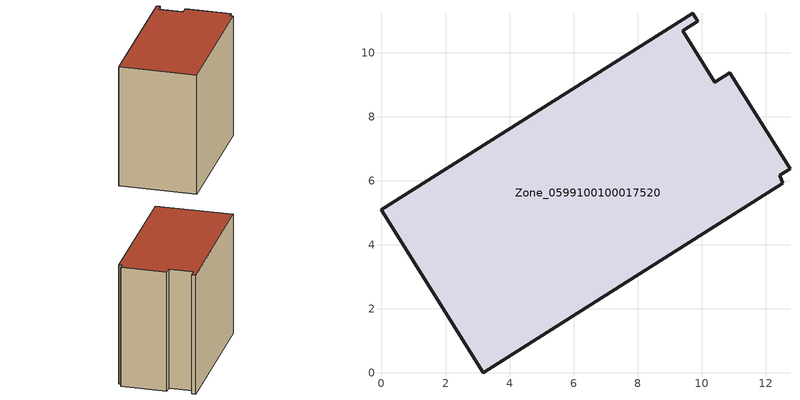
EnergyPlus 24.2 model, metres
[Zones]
Zone_0599100100017520
 floor ground (C_G): 12.54,5.92 3.17,0 0,5.09 9.71,11.23 9.88,10.97 9.4,10.68 10.4,9.08 10.88,9.38 12.76,6.38 12.43,6.17 z0
 wall outside (C_F): 12.76,6.38 10.88,9.38 10.4,9.08 9.4,10.68 9.88,10.97 9.71,11.23 0,5.09 3.17,0 12.54,5.92 12.43,6.17 12.76,6.38 z0:9.66
 roof outside (C_R): 12.43,6.17 12.76,6.38 10.88,9.38 10.4,9.08 9.4,10.68 9.88,10.97 9.71,11.23 0,5.09 3.17,0 12.54,5.92 z9.66
[BUILDING]
Pand.0599100100017520: North Axis=0; Terrain=City; Loads Convergence Tolerance Value=0.04; Temperature Convergence Tolerance Value=0.4; Solar Distribution=FullExterior; Maximum Number of Warmup Days=25; Minimum Number of Warmup Days=1
[Site:Location]
Rotterdam.The.Hague.AP_ZH_NLD Design_Conditions: Latitude=51.96; Longitude=4.45; Time Zone=1; Elevation=-4.5
[SITE:GROUNDTEMPERATURE:BUILDINGSURFACE]
18, 18, 18, 18, 18, 18, 18, 18, 18, 18, 18, 18
[MATERIAL] Thermal Absorptance=0.9; Solar Absorptance=0.7; Visible Absorptance=0.7
Name | Roughness | Thickness | Conductivity | Density | Specific Heat
G.TI.2015-2018 | MediumSmooth | 0.15 | 0.0428571 | 540 | 1210
F.TI.2015-2018 | Rough | 0.3 | 0.0666667 | 1920 | 840
R.TI.2015-2018 | MediumRough | 0.2 | 0.0333333 | 1500 | 1000
[CONSTRUCTION]
C_G: G.TI.2015-2018
C_F: F.TI.2015-2018
C_R: R.TI.2015-2018
[ZONE]
Zone_0599100100017520: Type=1; Multiplier=1; Ceiling Height=Autocalculate; Volume=Autocalculate; Floor Area=autocalculate; Part of Total Floor Area=Yes
[ZONEINFILTRATION:DESIGNFLOWRATE]
Infil_Zone_0599100100017520: Zone or ZoneList or Space or SpaceList=Zone_0599100100017520; Schedule=AlwaysOn; Design Flow Rate Calculation Method=Flow/Area; Flow Rate per Floor Area=0.0015; Constant Term Coefficient=1; Temperature Term Coefficient=0; Velocity Term Coefficient=0; Velocity Squared Term Coefficient=0
[HVACTEMPLATE:ZONE:IDEALLOADSAIRSYSTEM]
Zone_0599100100017520: Maximum Heating Supply Air Temperature=50; Minimum Cooling Supply Air Temperature=13; Maximum Heating Supply Air Humidity Ratio=0.0156; Minimum Cooling Supply Air Humidity Ratio=0.0077; Heating Limit=NoLimit; Cooling Limit=NoLimit; Dehumidification Control Type=ConstantSensibleHeatRatio; Cooling Sensible Heat Ratio=0.7; Dehumidification Setpoint=60; Humidification Control Type=None; Humidification Setpoint=30; Outdoor Air Method=None; Outdoor Air Flow Rate per Person=0.00944; Outdoor Air Flow Rate per Zone Floor Area=0; Outdoor Air Flow Rate per Zone=0; Demand Controlled Ventilation Type=None; Outdoor Air Economizer Type=NoEconomizer; Heat Recovery Type=None; Sensible Heat Recovery Effectiveness=0.7; Latent Heat Recovery Effectiveness=0.65
[ZONECONTROL:THERMOSTAT]
ThermostatControl_Zone_0599100100017520: Zone or ZoneList=Zone_0599100100017520; Control Type Schedule=DualSetpointControlType; Control 1=Thermostat_Zone_0599100100017520; Temperature Difference Between Cutout And Setpoint=0
[THERMOSTATSETPOINT:DUALSETPOINT]
Thermostat_Zone_0599100100017520: Heating Setpoint Temperature Schedule=HeatingSetpoint_Zone_0599100100017520; Cooling Setpoint Temperature Schedule=CoolingSetpoint_Zone_0599100100017520
[SCHEDULE:COMPACT]
HeatingSetpoint_Zone_0599100100017520: Through: 12/31, For: AllDays, Until: 24:00, 21
CoolingSetpoint_Zone_0599100100017520: Through: 12/31, For: AllDays, Until: 24:00, 24
DualSetpointControlType: Through: 12/31, For: AllDays, Until: 24:00, 4
AlwaysOn: Through: 12/31, For: AllDays, Until: 24:00, 1
